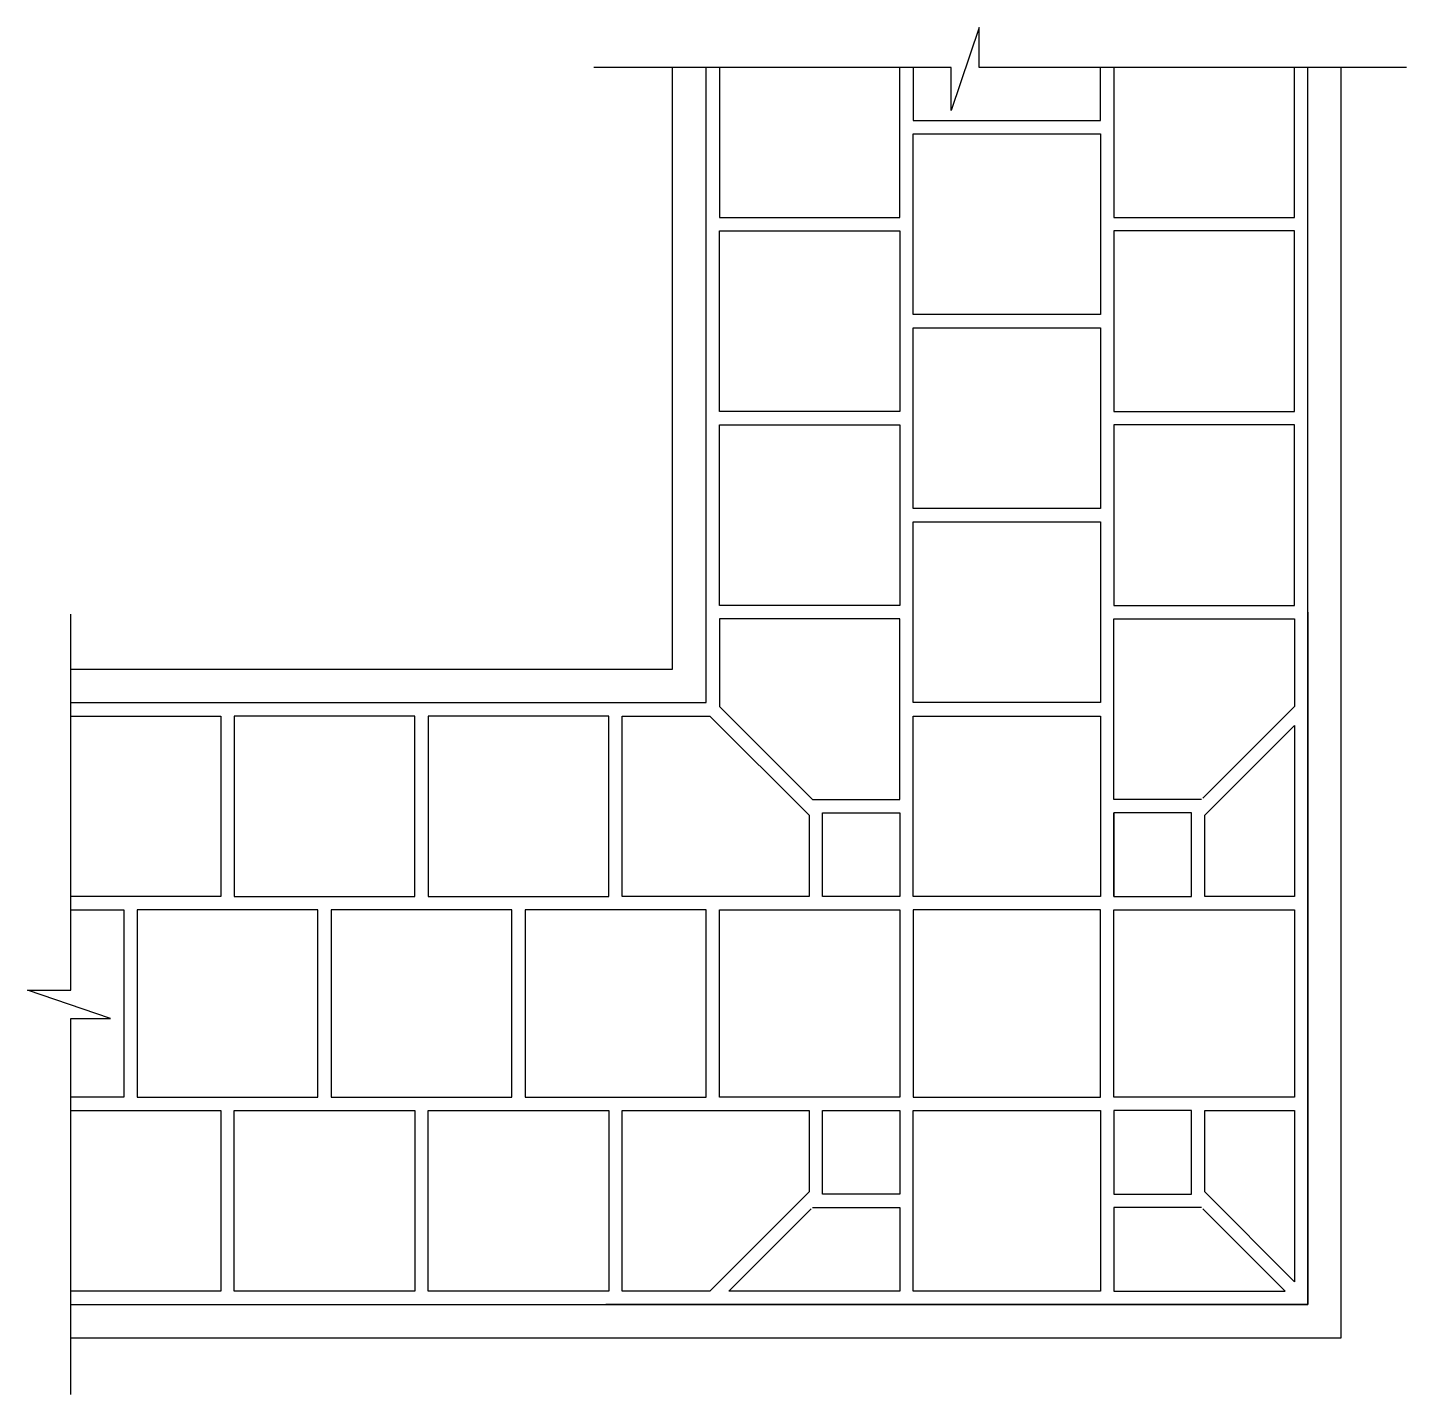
# Model space of a CAD drawing. Extents: x 20 to 2082, y 4397 to 6441.
import ezdxf

# ---------------------------------------------------------------- set-up
doc = ezdxf.new("R2010")
doc.units = 0
doc.header["$LTSCALE"] = 10
doc.header["$MEASUREMENT"] = 0
doc.layers.add('3', color=3, linetype='CONTINUOUS')
doc.layers.add('7', color=7, linetype='CONTINUOUS')

msp = doc.modelspace()

# ---------------------------------------------------------------- linework, layer by layer
at = {"layer": '3'}
for points in [[(2082.4, 6381.6), (1443.5, 6381.6), (1443.5, 6441.1), (1401.3, 6317), (1401.3, 6381.6), (867.1, 6381.6)], [(1054.9, 6381.6), (1054.9, 6157.2), (1324.9, 6157.2), (1324.9, 6381.6)], [(1344.9, 6381.6), (1344.9, 6302.2), (1624.9, 6302.2), (1624.9, 6381.6)], [(1644.9, 6381.6), (1644.9, 6157.2), (1914.9, 6157.2), (1914.9, 6381.6)], [(1914.9, 5847.1), (1644.9, 5847.1), (1644.9, 5577), (1914.9, 5577), (1914.9, 5847.1)], [(84.9, 4397.2), (84.9, 4959.5), (144.4, 4959.5), (20.3, 5001.6), (84.9, 5001.6), (84.9, 5563.8)], [(1775.8, 5286.6), (1644.9, 5286.6), (1644.9, 5557), (1914.9, 5557), (1914.9, 5425.7), (1777.8, 5288.7)], [(84.9, 5411.6), (309.3, 5411.6), (309.3, 5141.6), (84.9, 5141.6)], [(1644.9, 5141.6), (1760.8, 5141.6), (1760.8, 5266.6), (1644.9, 5266.6), (1644.9, 5141.6), (1644.9, 5266.6)], [(84.9, 5121.6), (164.3, 5121.6), (164.3, 4841.6), (84.9, 4841.6)], [(84.9, 4821.6), (309.3, 4821.6), (309.3, 4551.6), (84.9, 4551.6)], [(619.4, 4551.6), (619.4, 4821.6), (889.5, 4821.6), (889.5, 4551.6), (619.4, 4551.6)], [(1194, 4676.6), (1324.9, 4676.6), (1324.9, 4551.6), (1069, 4551.6), (1192, 4674.5)], [(1775.8, 4676.6), (1644.9, 4676.6), (1644.9, 4551.6), (1900.8, 4551.6), (1777.8, 4674.5)]]:
    msp.add_lwpolyline(points, dxfattribs=at)
for points in [[(1344.9, 6012.1), (1344.9, 6282.2), (1624.9, 6282.2), (1624.9, 6012.1)], [(1054.9, 5867.1), (1054.9, 6137.2), (1324.9, 6137.2), (1324.9, 5867.1)], [(1644.9, 6137.2), (1644.9, 5867.1), (1914.9, 5867.1), (1914.9, 6137.2)], [(1344.9, 5722), (1344.9, 5992.1), (1624.9, 5992.1), (1624.9, 5722)], [(1054.9, 5577), (1054.9, 5847.1), (1324.9, 5847.1), (1324.9, 5577)], [(1344.9, 5431.6), (1344.9, 5702), (1624.9, 5702), (1624.9, 5431.6)], [(1054.9, 5425.7), (1194, 5286.6), (1324.9, 5286.6), (1324.9, 5557), (1054.9, 5557)], [(599.4, 5411.6), (329.3, 5411.6), (329.3, 5141.6), (599.4, 5141.6)], [(889.5, 5411.6), (619.4, 5411.6), (619.4, 5141.6), (889.5, 5141.6)], [(909.5, 5141.6), (909.5, 5411.6), (1040.8, 5411.6), (1189, 5263.3), (1189, 5141.6)], [(1344.9, 5141.6), (1344.9, 5411.6), (1624.9, 5411.6), (1624.9, 5141.6)], [(1780.8, 5263.3), (1914.9, 5397.4), (1914.9, 5141.6), (1780.8, 5141.6)], [(1209, 5141.6), (1209, 5266.6), (1324.9, 5266.6), (1324.9, 5141.6)], [(454.4, 5121.6), (184.3, 5121.6), (184.3, 4841.6), (454.4, 4841.6)], [(744.5, 5121.6), (474.4, 5121.6), (474.4, 4841.6), (744.5, 4841.6)], [(1034.9, 5121.6), (764.5, 5121.6), (764.5, 4841.6), (1034.9, 4841.6)], [(1324.9, 4841.6), (1054.9, 4841.6), (1054.9, 5121.6), (1324.9, 5121.6)], [(1344.9, 4841.6), (1624.9, 4841.6), (1624.9, 5121.6), (1344.9, 5121.6)], [(1644.9, 5121.6), (1914.9, 5121.6), (1914.9, 4841.6), (1644.9, 4841.6)], [(329.3, 4821.6), (599.4, 4821.6), (599.4, 4551.6), (329.3, 4551.6)], [(909.5, 4551.6), (909.5, 4821.6), (1189, 4821.6), (1189, 4699.9), (1040.8, 4551.6)], [(1209, 4696.6), (1209, 4821.6), (1324.9, 4821.6), (1324.9, 4696.6)], [(1344.9, 4821.6), (1624.9, 4821.6), (1624.9, 4551.6), (1344.9, 4551.6)], [(1760.8, 4696.6), (1760.8, 4821.6), (1644.9, 4821.6), (1644.9, 4696.6)], [(1780.8, 4699.9), (1780.8, 4821.6), (1914.9, 4821.6), (1914.9, 4565.7)]]:
    msp.add_lwpolyline(points, close=True, dxfattribs=at)
at = {"layer": '7'}
for p, q in [((1934.9, 4531.6), (1934.9, 6381.6)), ((1934.9, 5567), (1934.9, 4531.6)), ((84.9, 4531.6), (1934.9, 4531.6)), ((1934.9, 4531.6), (885.1, 4531.6))]:
    msp.add_line(p, q, dxfattribs=at)
for points in [[(84.9, 4481.6), (1984.9, 4481.6), (1984.9, 6381.6)], [(84.9, 5431.6), (1034.9, 5431.6), (1034.9, 6381.6)], [(84.9, 5481.6), (984.9, 5481.6), (984.9, 6381.6)]]:
    msp.add_lwpolyline(points, dxfattribs=at)

doc.saveas('drawing.dxf')
